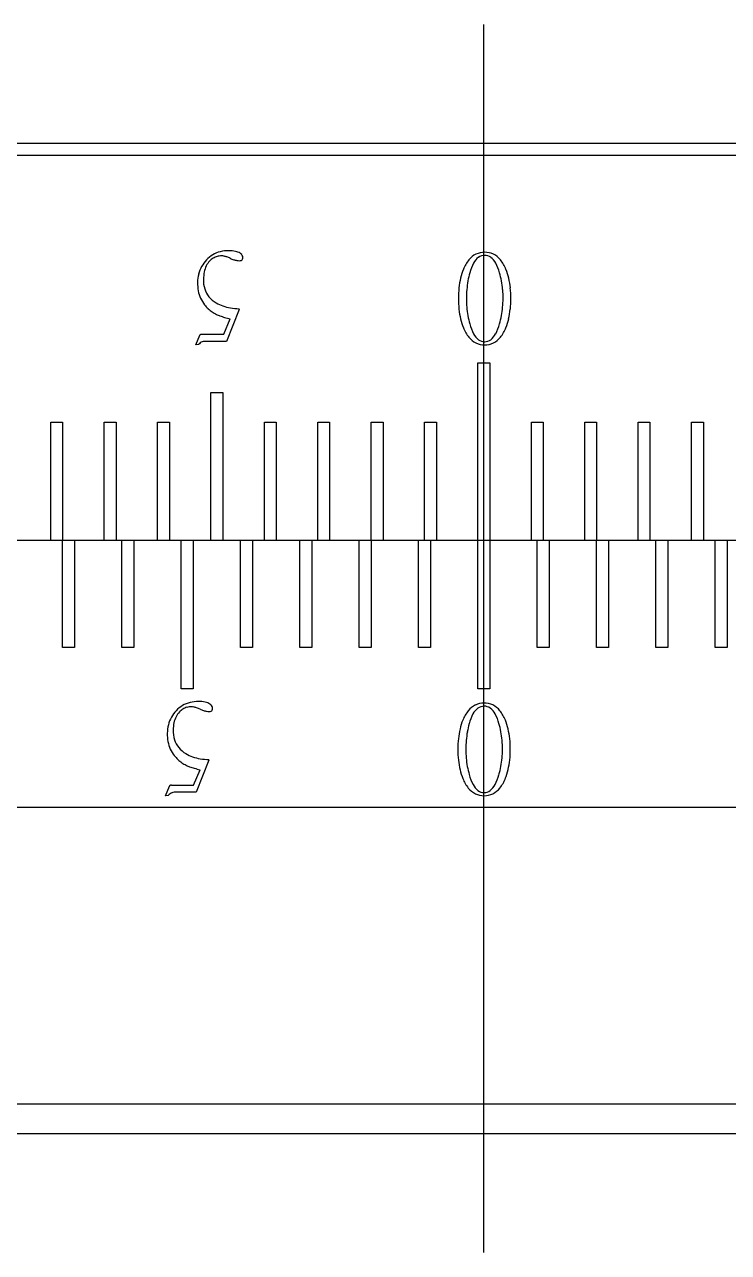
# Model space of a CAD drawing. Extents: x 1 to 275, y 0 to 187.
# Drawn here: x 68.09 to 79.96, y 165.84 to 186.54 of the extents above; entities that cross this region are included whole.
import ezdxf

# ---------------------------------------------------------------- set-up
doc = ezdxf.new("R2010")
doc.units = 0
doc.linetypes.add('CENTER', pattern=[50.8, 31.75, -6.35, 6.35, -6.35])
doc.layers.get('0').update_dxf_attribs({"linetype": 'CONTINUOUS'})
doc.layers.add('CENTER', color=1, linetype='CENTER')

msp = doc.modelspace()

# ---------------------------------------------------------------- linework, layer by layer
at = {"color": 7, "linetype": 'CONTINUOUS'}
for p, q in [((57.835, 184.541), (93.835, 184.541)), ((46.835, 184.341), (104.835, 184.341)), ((71.45, 181.319), (71.56, 181.579)), ((71.709, 181.738), (71.495, 181.198)), ((70.979, 181.141), (71.047, 181.304)), ((71.024, 181.145), (70.979, 181.141)), ((71.079, 181.319), (71.45, 181.319)), ((71.495, 181.198), (71.122, 181.198)), ((75.735, 180.841), (75.935, 180.841)), ((75.735, 175.341), (75.735, 180.841)), ((75.935, 180.841), (75.935, 175.341)), ((71.235, 180.341), (71.435, 180.341)), ((71.235, 177.841), (71.235, 180.341)), ((71.435, 180.341), (71.435, 177.841)), ((68.535, 177.841), (68.535, 179.841)), ((68.535, 179.841), (68.735, 179.841)), ((68.735, 179.841), (68.735, 177.841)), ((69.435, 177.841), (69.435, 179.841)), ((69.435, 179.841), (69.635, 179.841)), ((69.635, 179.841), (69.635, 177.841)), ((70.335, 177.841), (70.335, 179.841)), ((70.335, 179.841), (70.535, 179.841)), ((70.535, 179.841), (70.535, 177.841)), ((72.135, 177.841), (72.135, 179.841)), ((72.135, 179.841), (72.335, 179.841)), ((72.335, 179.841), (72.335, 177.841)), ((73.035, 177.841), (73.035, 179.841)), ((73.035, 179.841), (73.235, 179.841)), ((73.235, 179.841), (73.235, 177.841)), ((73.935, 177.841), (73.935, 179.841)), ((73.935, 179.841), (74.135, 179.841)), ((74.135, 179.841), (74.135, 177.841)), ((74.835, 177.841), (74.835, 179.841)), ((74.835, 179.841), (75.035, 179.841)), ((75.035, 179.841), (75.035, 177.841)), ((76.635, 177.841), (76.635, 179.841)), ((76.635, 179.841), (76.835, 179.841)), ((76.835, 179.841), (76.835, 177.841)), ((77.535, 177.841), (77.535, 179.841)), ((77.535, 179.841), (77.735, 179.841)), ((77.735, 179.841), (77.735, 177.841)), ((78.435, 177.841), (78.435, 179.841)), ((78.435, 179.841), (78.635, 179.841)), ((78.635, 179.841), (78.635, 177.841)), ((79.335, 177.841), (79.335, 179.841)), ((79.335, 179.841), (79.535, 179.841)), ((79.535, 179.841), (79.535, 177.841)), ((105.335, 177.841), (46.335, 177.841)), ((104.835, 177.841), (46.835, 177.841)), ((68.735, 176.041), (68.735, 177.841)), ((68.935, 177.841), (68.935, 176.041)), ((69.735, 176.041), (69.735, 177.841)), ((69.935, 177.841), (69.935, 176.041)), ((70.735, 175.341), (70.735, 177.841)), ((70.935, 177.841), (70.935, 175.341)), ((71.735, 176.041), (71.735, 177.841)), ((71.935, 177.841), (71.935, 176.041)), ((72.735, 176.041), (72.735, 177.841)), ((72.935, 177.841), (72.935, 176.041)), ((73.735, 176.041), (73.735, 177.841)), ((73.935, 177.841), (73.935, 176.041)), ((74.735, 176.041), (74.735, 177.841)), ((74.935, 177.841), (74.935, 176.041)), ((76.735, 176.041), (76.735, 177.841)), ((76.935, 177.841), (76.935, 176.041)), ((77.735, 176.041), (77.735, 177.841)), ((77.935, 177.841), (77.935, 176.041)), ((78.735, 176.041), (78.735, 177.841)), ((78.935, 177.841), (78.935, 176.041)), ((79.735, 176.041), (79.735, 177.841)), ((79.935, 177.841), (79.935, 176.041)), ((68.935, 176.041), (68.735, 176.041)), ((69.935, 176.041), (69.735, 176.041)), ((71.935, 176.041), (71.735, 176.041)), ((72.935, 176.041), (72.735, 176.041)), ((73.935, 176.041), (73.735, 176.041)), ((74.935, 176.041), (74.735, 176.041)), ((76.935, 176.041), (76.735, 176.041)), ((77.935, 176.041), (77.735, 176.041)), ((78.935, 176.041), (78.735, 176.041)), ((79.935, 176.041), (79.735, 176.041)), ((70.935, 175.341), (70.735, 175.341)), ((75.935, 175.341), (75.735, 175.341)), ((71.199, 174.138), (70.985, 173.598)), ((70.94, 173.719), (71.05, 173.979)), ((70.47, 173.541), (70.537, 173.704)), ((70.569, 173.719), (70.94, 173.719)), ((70.514, 173.545), (70.47, 173.541)), ((70.985, 173.598), (70.612, 173.598)), ((104.835, 173.341), (46.835, 173.341)), ((104.835, 168.341), (46.835, 168.341)), ((105.335, 167.841), (46.335, 167.841))]:
    msp.add_line(p, q, dxfattribs=at)
for centre, radius, start, end in [((71.518, 182.236), 0.493, 120.7739, 136.7817), ((71.43, 182.343), 0.303, 121.5113, 135.9675), ((71.508, 182.249), 0.477, 104.1459, 120.5209), ((71.411, 182.372), 0.269, 105.6366, 121.3182), ((71.417, 182.346), 0.295, 90.7211, 105.4421), ((71.532, 182.148), 0.581, 89.6263, 103.9812), ((71.411, 182.433), 0.208, 77.9993, 89.3203), ((71.374, 182.251), 0.394, 70.7805, 78.1713), ((71.275, 181.964), 0.698, 65.8334, 70.8777), ((71.543, 182.208), 0.521, 78.2451, 90.7659), ((71.814, 183.166), 0.62, 245.85, 251.6275), ((71.745, 182.957), 0.4, 251.5675, 259.3119), ((71.605, 182.504), 0.218, 56.1652, 78.5243), ((71.652, 182.58), 0.13, 39.3474, 54.6593), ((71.729, 182.602), 0.0408, 297.1293, 334.954), ((71.662, 182.588), 0.117, 21.5057, 39.093), ((71.699, 182.614), 0.0728, 336.281, 1.8872), ((71.757, 182.625), 0.015, 11.5786, 25.2913), ((71.736, 182.62), 0.0361, 4.316, 11.9442), ((71.698, 182.617), 0.0745, 359.7689, 4.4732), ((76.062, 182.19), 0.615, 141.322, 158.56), ((75.859, 182.351), 0.356, 116.2729, 141.1261), ((75.918, 182.384), 0.291, 126.7157, 152.2786), ((75.844, 182.368), 0.334, 89.2919, 115.2597), ((75.847, 182.471), 0.178, 89.5975, 125.2384), ((75.852, 182.367), 0.336, 64.7936, 90.6548), ((75.849, 182.473), 0.177, 54.7577, 90.348), ((75.777, 182.382), 0.293, 28.0577, 53.3426), ((75.837, 182.351), 0.356, 38.8739, 63.7271), ((75.633, 182.189), 0.617, 21.4624, 38.6555), ((71.554, 182.201), 0.544, 151.19, 165.6305), ((71.564, 182.193), 0.556, 136.7918, 151.0148), ((71.759, 182.239), 0.651, 168.3503, 179.2247), ((71.545, 182.283), 0.433, 154.0754, 168.3685), ((71.454, 182.326), 0.332, 136.8732, 153.9198), ((71.719, 182.817), 0.257, 259.2315, 269.6241), ((71.719, 182.626), 0.066, 268.0277, 295.4071), ((76.482, 182.023), 1.067, 158.4257, 166.7665), ((76.298, 182.178), 0.722, 151.8651, 165.7722), ((75.409, 182.178), 0.713, 14.5816, 28.6061), ((75.19, 182.016), 1.093, 13.2098, 21.3991), ((71.647, 182.179), 0.639, 165.7632, 178.7145), ((71.702, 182.183), 0.694, 179.2215, 190.7983), ((71.621, 182.234), 0.514, 178.4839, 196.8828), ((76.73, 181.964), 1.322, 166.768, 174.0003), ((77.106, 181.943), 1.564, 169.8375, 175.1847), ((76.948, 181.971), 1.404, 164.0998, 169.8418), ((74.76, 181.967), 1.395, 10.4551, 16.2875), ((74.618, 181.941), 1.539, 4.9857, 10.449), ((74.955, 181.961), 1.334, 6.0315, 13.2001), ((71.58, 182.161), 0.57, 190.8892, 204.1023), ((71.507, 182.203), 0.395, 197.3246, 219.2769), ((77.096, 181.926), 1.69, 173.9893, 180.1283), ((77.332, 181.924), 1.791, 175.1774, 180.0578), ((74.421, 181.924), 1.738, 359.9442, 4.9832), ((74.612, 181.925), 1.678, 359.881, 6.0309), ((71.555, 182.151), 0.543, 204.2446, 217.8899), ((71.613, 182.202), 0.62, 218.2978, 226.5808), ((71.57, 182.157), 0.558, 226.6126, 235.5054), ((71.553, 182.246), 0.458, 219.8178, 239.7095), ((71.645, 182.394), 0.633, 239.2808, 250.5721), ((71.692, 182.53), 0.776, 250.6148, 260.4628), ((71.733, 182.771), 1.021, 260.4715, 268.6731), ((71.709, 181.749), 0.00178, 13.6323, 92.6279), ((71.702, 181.747), 0.0092, 347.2044, 12.7956), ((77.08, 181.918), 1.674, 179.8807, 186.0387), ((77.206, 181.921), 1.665, 179.9697, 185.0017), ((77.107, 181.913), 1.566, 185.0093, 190.2518), ((74.629, 181.916), 1.529, 349.4141, 354.7865), ((74.565, 181.921), 1.593, 354.795, 0.0242), ((74.645, 181.919), 1.646, 353.9099, 0.1105), ((71.558, 182.141), 0.538, 235.5472, 244.6615), ((71.565, 182.128), 0.53, 243.3872, 250.1611), ((71.783, 182.723), 1.163, 250.0124, 254.0248), ((72.07, 183.716), 2.197, 253.9631, 256.5892), ((71.664, 181.754), 0.0479, 340.8609, 349.2763), ((76.728, 181.881), 1.32, 186.0471, 193.2628), ((76.488, 181.825), 1.073, 193.2882, 201.5696), ((77.052, 181.903), 1.51, 190.2609, 195.6321), ((74.651, 181.912), 1.507, 343.9788, 349.4048), ((75.158, 181.838), 1.125, 338.7761, 346.7628), ((74.95, 181.886), 1.338, 346.7882, 353.9019), ((76.073, 181.659), 0.627, 201.378, 218.3895), ((76.348, 181.687), 0.774, 194.2709, 207.586), ((75.326, 181.699), 0.8, 332.3497, 345.2539), ((75.61, 181.667), 0.642, 321.8067, 338.4258), ((71.168, 181.026), 0.187, 127.1607, 140.255), ((71.061, 181.3), 0.0151, 127.0574, 164.0647), ((71.069, 181.289), 0.0281, 101.4538, 125.805), ((71.129, 181.076), 0.123, 109.8018, 127.0841), ((71.078, 181.245), 0.0733, 89.1351, 101.9708), ((71.122, 181.095), 0.103, 89.9573, 109.456), ((75.86, 181.493), 0.356, 218.658, 243.5476), ((75.932, 181.468), 0.305, 207.3429, 232.1158), ((75.845, 181.475), 0.334, 244.6264, 270.6532), ((75.847, 181.367), 0.173, 233.6842, 270.279), ((75.849, 181.365), 0.171, 269.8353, 306.5002), ((75.852, 181.473), 0.332, 269.2937, 295.4267), ((75.76, 181.471), 0.308, 308.0346, 332.5067), ((75.835, 181.495), 0.359, 296.5466, 321.2478), ((71.022, 174.548), 0.581, 89.6263, 103.9812), ((71.033, 174.608), 0.521, 78.2451, 90.7659), ((71.054, 174.593), 0.556, 136.7918, 151.0148), ((70.944, 174.726), 0.332, 136.8732, 153.9198), ((71.008, 174.636), 0.493, 120.7739, 136.7817), ((70.92, 174.743), 0.303, 121.5113, 135.9675), ((70.998, 174.649), 0.477, 104.1459, 120.5209), ((70.901, 174.772), 0.269, 105.6366, 121.3182), ((70.907, 174.746), 0.295, 90.7211, 105.4421), ((70.901, 174.833), 0.208, 77.9993, 89.3203), ((70.864, 174.651), 0.394, 70.7805, 78.1713), ((70.765, 174.364), 0.698, 65.8334, 70.8777), ((71.304, 175.566), 0.62, 245.85, 251.6275), ((71.235, 175.357), 0.4, 251.5675, 259.3119), ((71.096, 174.904), 0.218, 56.1652, 78.5243), ((71.209, 175.217), 0.257, 259.2315, 269.6241), ((71.21, 175.026), 0.066, 268.0277, 295.4071), ((71.142, 174.98), 0.13, 39.3474, 54.6593), ((71.219, 175.002), 0.0408, 297.1293, 334.954), ((71.152, 174.988), 0.117, 21.5057, 39.093), ((71.19, 175.014), 0.0728, 336.281, 1.8872), ((71.247, 175.025), 0.015, 11.5786, 25.2913), ((71.226, 175.02), 0.0361, 4.316, 11.9442), ((71.188, 175.017), 0.0745, 359.7689, 4.4732), ((76.053, 174.59), 0.615, 141.322, 158.56), ((75.849, 174.751), 0.356, 116.2729, 141.1261), ((76.288, 174.578), 0.722, 151.8651, 165.7722), ((75.908, 174.784), 0.291, 126.7157, 152.2786), ((75.834, 174.768), 0.334, 89.2919, 115.2597), ((75.837, 174.871), 0.178, 89.5975, 125.2384), ((75.842, 174.767), 0.336, 64.7936, 90.6548), ((75.84, 174.873), 0.177, 54.7577, 90.348), ((75.767, 174.782), 0.293, 28.0577, 53.3426), ((75.828, 174.751), 0.356, 38.8739, 63.7271), ((75.399, 174.578), 0.713, 14.5816, 28.6061), ((75.623, 174.589), 0.617, 21.4624, 38.6555), ((71.137, 174.579), 0.639, 165.7632, 178.7145), ((71.044, 174.601), 0.544, 151.19, 165.6305), ((71.249, 174.639), 0.651, 168.3503, 179.2247), ((71.035, 174.683), 0.433, 154.0754, 168.3685), ((76.472, 174.423), 1.067, 158.4257, 166.7665), ((76.938, 174.371), 1.404, 164.0998, 169.8418), ((74.75, 174.367), 1.395, 10.4551, 16.2875), ((75.18, 174.416), 1.093, 13.2098, 21.3991), ((71.192, 174.583), 0.694, 179.2215, 190.7983), ((71.112, 174.634), 0.514, 178.4839, 196.8828), ((77.086, 174.326), 1.69, 173.9893, 180.1283), ((76.72, 174.364), 1.322, 166.768, 174.0003), ((77.096, 174.343), 1.564, 169.8375, 175.1847), ((74.608, 174.341), 1.539, 4.9857, 10.449), ((74.945, 174.361), 1.334, 6.0315, 13.2001), ((74.603, 174.325), 1.678, 359.881, 6.0309), ((71.07, 174.561), 0.57, 190.8892, 204.1023), ((71.045, 174.551), 0.543, 204.2446, 217.8899), ((70.997, 174.603), 0.395, 197.3246, 219.2769), ((71.043, 174.646), 0.458, 219.8178, 239.7095), ((77.07, 174.318), 1.674, 179.8807, 186.0387), ((77.322, 174.324), 1.791, 175.1774, 180.0578), ((77.196, 174.321), 1.665, 179.9697, 185.0017), ((74.411, 174.324), 1.738, 359.9442, 4.9832), ((74.556, 174.321), 1.593, 354.795, 0.0242), ((74.635, 174.319), 1.646, 353.9099, 0.1105), ((71.103, 174.602), 0.62, 218.2978, 226.5808), ((71.06, 174.557), 0.558, 226.6126, 235.5054), ((71.048, 174.541), 0.538, 235.5472, 244.6615), ((71.135, 174.794), 0.633, 239.2808, 250.5721), ((71.182, 174.93), 0.776, 250.6148, 260.4628), ((71.223, 175.171), 1.021, 260.4715, 268.6731), ((71.199, 174.149), 0.00178, 13.6323, 92.6279), ((71.154, 174.154), 0.0479, 340.8609, 349.2763), ((71.192, 174.147), 0.0092, 347.2044, 12.7956), ((76.718, 174.281), 1.32, 186.0471, 193.2628), ((77.097, 174.313), 1.566, 185.0093, 190.2518), ((74.619, 174.316), 1.529, 349.4141, 354.7865), ((74.941, 174.286), 1.338, 346.7882, 353.9019), ((71.055, 174.528), 0.53, 243.3872, 250.1611), ((71.273, 175.123), 1.163, 250.0124, 254.0248), ((71.56, 176.116), 2.197, 253.9631, 256.5892), ((76.478, 174.225), 1.073, 193.2882, 201.5696), ((77.042, 174.303), 1.51, 190.2609, 195.6321), ((76.338, 174.087), 0.774, 194.2709, 207.586), ((75.316, 174.099), 0.8, 332.3497, 345.2539), ((74.641, 174.312), 1.507, 343.9788, 349.4048), ((75.148, 174.238), 1.125, 338.7761, 346.7628), ((70.551, 173.7), 0.0151, 127.0574, 164.0647), ((70.559, 173.689), 0.0281, 101.4538, 125.805), ((70.568, 173.645), 0.0733, 89.1351, 101.9708), ((76.064, 174.059), 0.627, 201.378, 218.3895), ((75.923, 173.868), 0.305, 207.3429, 232.1158), ((75.751, 173.871), 0.308, 308.0346, 332.5067), ((75.601, 174.067), 0.642, 321.8067, 338.4258), ((70.658, 173.426), 0.187, 127.1607, 140.255), ((70.62, 173.476), 0.123, 109.8018, 127.0841), ((70.612, 173.495), 0.103, 89.9573, 109.456), ((75.851, 173.893), 0.356, 218.658, 243.5476), ((75.835, 173.875), 0.334, 244.6264, 270.6532), ((75.838, 173.767), 0.173, 233.6842, 270.279), ((75.839, 173.765), 0.171, 269.8353, 306.5002), ((75.843, 173.873), 0.332, 269.2937, 295.4267), ((75.825, 173.895), 0.359, 296.5466, 321.2478)]:
    msp.add_arc(centre, radius, start, end, dxfattribs=at)
at = {"layer": 'CENTER', "color": 1, "linetype": 'CENTER'}
msp.add_line((75.835, 165.841), (75.835, 186.541), dxfattribs=at)

doc.saveas('drawing.dxf')
